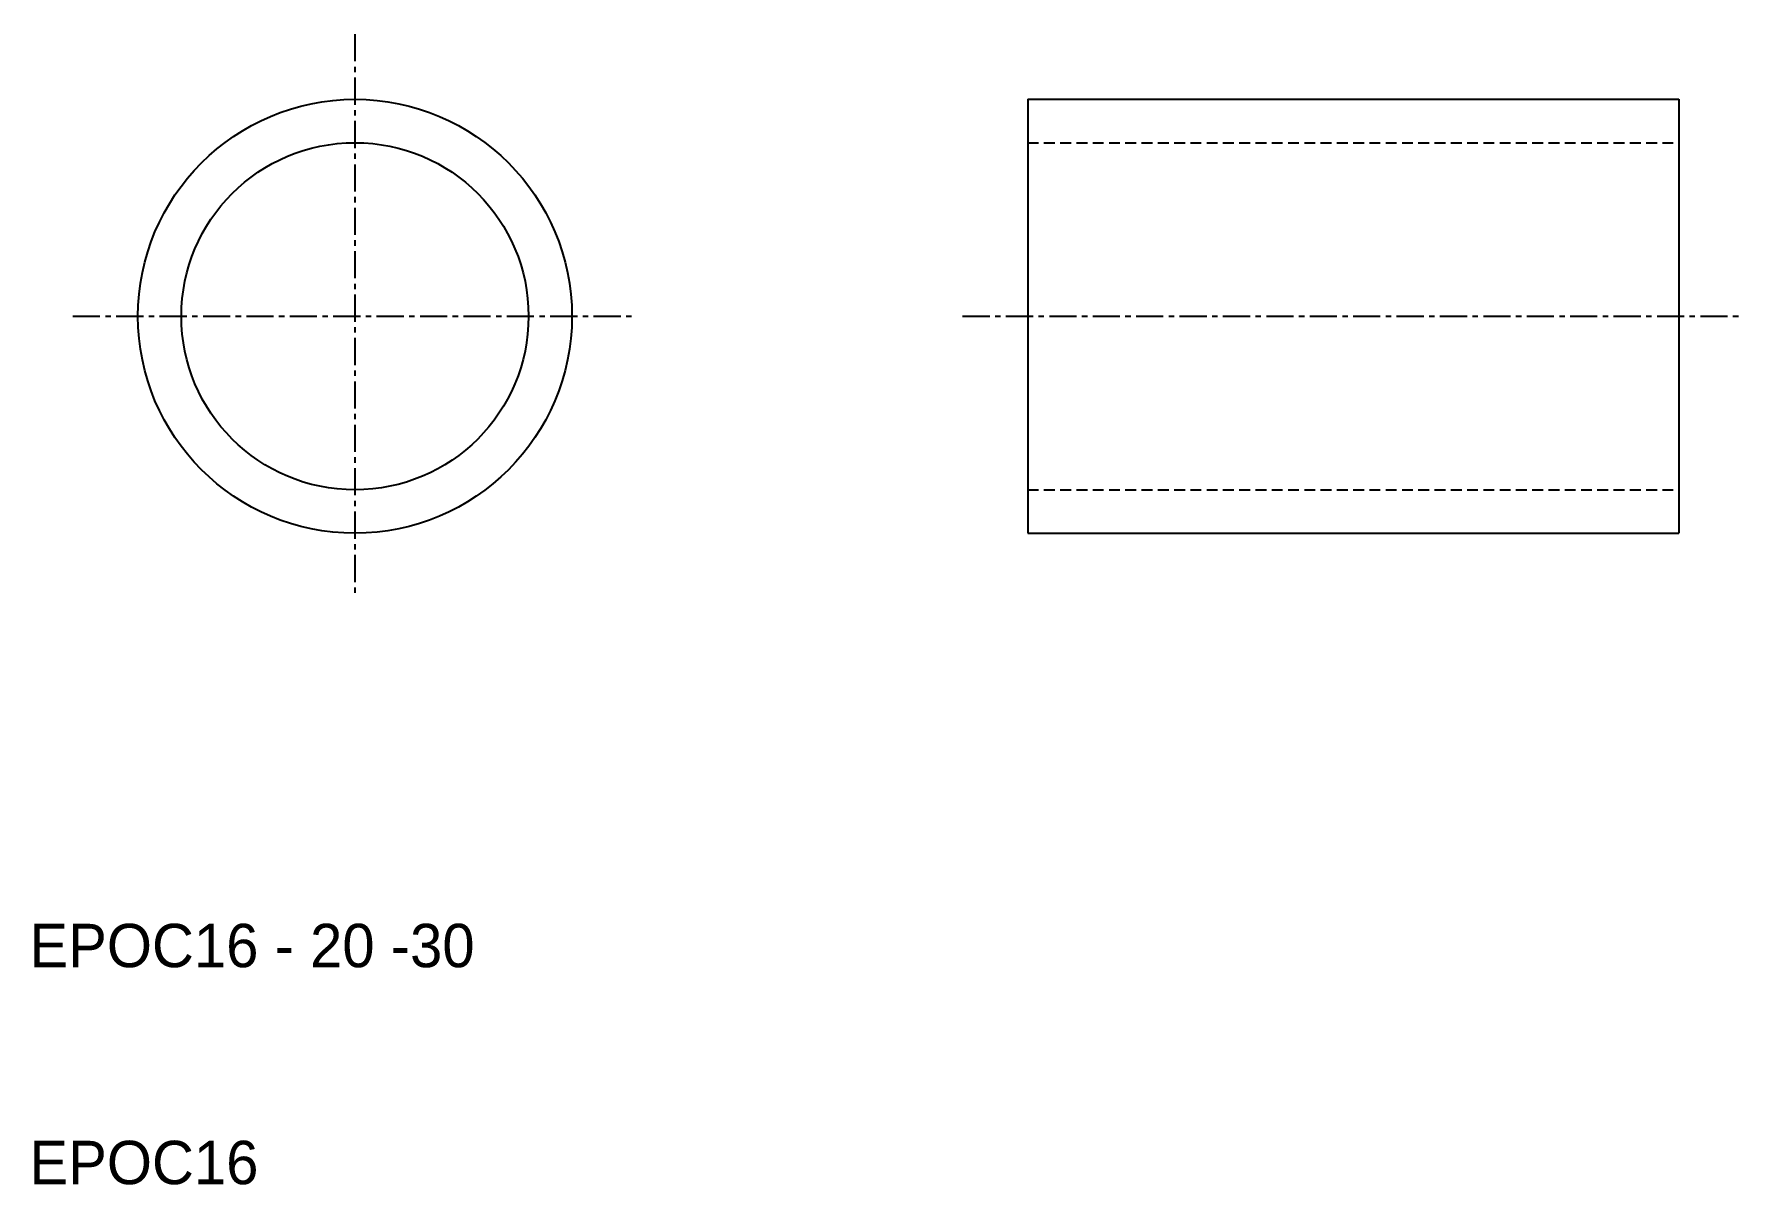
# Model space of a CAD drawing. Extents: x 10.2 to 89, y 10 to 63.
import ezdxf

# ---------------------------------------------------------------- set-up
doc = ezdxf.new("R2010")
doc.units = 0
doc.linetypes.add('CENTER', pattern=[2, 1.25, -0.25, 0.25, -0.25])
doc.linetypes.add('DASHED', pattern=[0.75, 0.5, -0.25])
doc.layers.get('0').update_dxf_attribs({"linetype": 'CONTINUOUS'})
doc.layers.add('CENTER', color=1, linetype='CENTER')

msp = doc.modelspace()

# ---------------------------------------------------------------- linework, layer by layer
at = {"color": 7, "linetype": 'CONTINUOUS'}
for p, q in [((56, 60), (56, 40)), ((56, 60), (86, 60)), ((86, 60), (86, 40)), ((56, 40), (86, 40))]:
    msp.add_line(p, q, dxfattribs=at)
at = {"color": 3, "linetype": 'DASHED'}
for p, q in [((56, 58), (86, 58)), ((56, 42), (86, 42))]:
    msp.add_line(p, q, dxfattribs=at)
at = {"color": 7, "linetype": 'CONTINUOUS'}
for radius in [10, 8]:
    msp.add_circle((25, 50), radius, dxfattribs=at)
at = {"layer": 'CENTER', "color": 1, "linetype": 'CENTER'}
for p, q in [((25, 63), (25, 37)), ((12, 50), (38, 50)), ((53, 50), (89, 50))]:
    msp.add_line(p, q, dxfattribs=at)

# ---------------------------------------------------------------- texts
at = {"color": 7, "linetype": 'CONTINUOUS'}
for s, p in [('EPOC16 - 20 -30', (10, 20)), ('EPOC16', (10, 10))]:
    msp.add_text(s, height=2, dxfattribs=at).set_placement(p)

doc.saveas('drawing.dxf')
